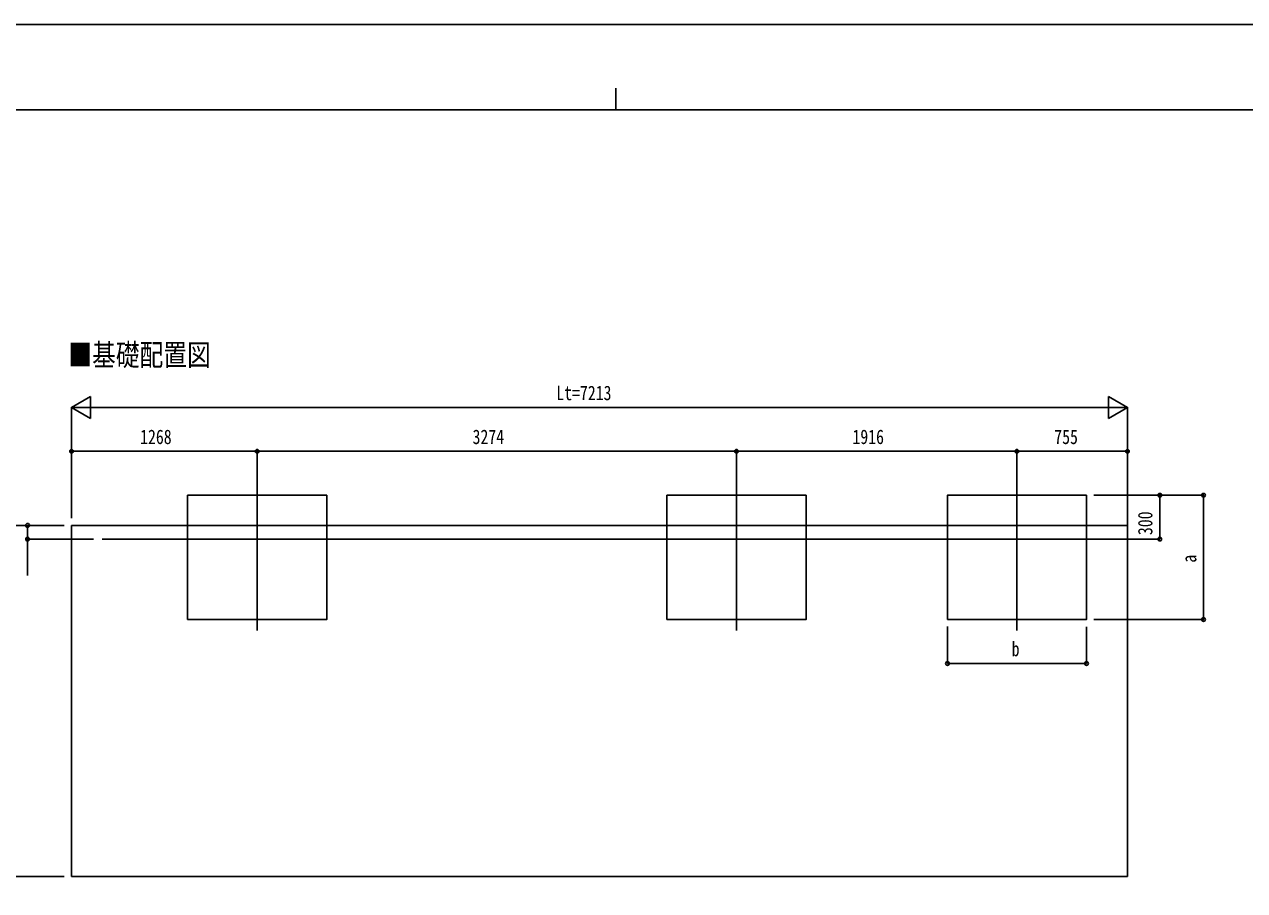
# Model space of a CAD drawing. Units: millimetres, scale not verified. Extents: x -12615 to 12615, y -8910 to 8910.
# Drawn here: x -4056 to 4280, y 2990 to 8910 of the extents above; entities that cross this region are included whole.
import ezdxf
from ezdxf.enums import TextEntityAlignment as Align

# ---------------------------------------------------------------- set-up
doc = ezdxf.new("R2010")
doc.units = ezdxf.units.MM
doc.header["$LTSCALE"] = 50
for name, color, linetype in [('0-2_USER1', 3, 'Continuous'), ('0-3_YKK_12', 2, 'Continuous'), ('0-5_YKK_A1', 4, 'Continuous'), ('0-6_YKK_D', 6, 'Continuous'), ('0-7_YKK_ZWAK', 7, 'Continuous')]:
    doc.layers.add(name, color=color, linetype=linetype)
doc.styles.add('ＭＳ ゴシック', font='')
doc.styles.get('ＭＳ ゴシック').set_extended_font_data('MS Gothic')

msp = doc.modelspace()

# ---------------------------------------------------------------- linework, layer by layer
at = {"layer": '0-3_YKK_12'}
for p, q in [((-2465.58, 5773.26), (-2465.58, 4766.61)), ((808.42, 5773.26), (808.42, 4766.61)), ((2724.42, 5773.26), (2724.42, 4766.61)), ((-3524.25, 5392), (3304.42, 5392))]:
    msp.add_line(p, q, dxfattribs=at)
at = {"layer": '0-5_YKK_A1'}
for p, q in [((-3733.58, 5486), (3479.42, 5486)), ((-3733.58, 5486), (-3733.58, 3086)), ((3479.42, 5486), (3479.42, 3086)), ((3479.42, 3086), (-3733.58, 3086))]:
    msp.add_line(p, q, dxfattribs=at)
for points in [[(-2940.38, 4842), (-1990.38, 4842), (-1990.38, 5692), (-2940.38, 5692)], [(333.62, 4842), (1283.62, 4842), (1283.62, 5692), (333.62, 5692)], [(2249.62, 4842), (3199.62, 4842), (3199.62, 5692), (2249.62, 5692)]]:
    msp.add_lwpolyline(points, close=True, dxfattribs=at)
at = {"layer": '0-6_YKK_D'}
for p, q in [((-3733.58, 6292), (-3603.68, 6367)), ((-3603.68, 6217), (-3603.68, 6367)), ((3479.42, 6292), (3349.51, 6367)), ((3349.51, 6367), (3349.51, 6217)), ((-3733.58, 5536), (-3733.58, 6293)), ((-3733.58, 6292), (-3603.68, 6217)), ((-3733.58, 6292), (-3473.77, 6292)), ((-3583.58, 6292), (3329.42, 6292)), ((3479.42, 6292), (3219.61, 6292)), ((3479.42, 6292), (3349.51, 6217)), ((3479.42, 5487), (3479.42, 6293)), ((-3733.58, 5537), (-3733.58, 5993)), ((-2465.58, 5992), (-3733.58, 5992)), ((-2465.58, 5775.26), (-2465.58, 5993)), ((-2465.58, 5774.26), (-2465.58, 5993)), ((-2465.58, 5992), (808.42, 5992)), ((808.42, 5775.26), (808.42, 5993)), ((808.42, 5774.26), (808.42, 5993)), ((808.42, 5992), (2724.42, 5992)), ((2724.42, 5774.26), (2724.42, 5993)), ((2724.42, 5775.26), (2724.42, 5993)), ((2724.42, 5992), (3479.42, 5992)), ((3479.42, 5488), (3479.42, 5993)), ((3249.62, 5692), (4000.62, 5692)), ((3250.62, 5692), (3700.62, 5692)), ((3699.62, 5392), (3699.62, 5692)), ((3999.62, 4842), (3999.62, 5692)), ((-3783.58, 5486), (-4334.58, 5486)), ((-3783.58, 5486), (-4034.58, 5486)), ((-3582.89, 5392), (-4034.58, 5392)), ((3305.42, 5392), (3700.62, 5392)), ((3249.62, 4842), (4000.62, 4842)), ((2249.62, 4794.91), (2249.62, 4541)), ((3199.62, 4792.98), (3199.62, 4541)), ((2249.62, 4542), (3199.62, 4542)), ((-3783.58, 3086), (-4334.58, 3086))]:
    msp.add_line(p, q, dxfattribs=at)
msp.add_lwpolyline([(-4033.58, 5486), (-4033.58, 5392), (-4033.58, 5142.6)], dxfattribs=at)
for centre in [(-3733.58, 5992), (-2465.58, 5992), (-2465.58, 5992), (808.42, 5992), (808.42, 5992), (2724.42, 5992), (2724.42, 5992), (3479.42, 5992), (3699.62, 5692), (3999.62, 5692), (-4033.58, 5486), (-4033.58, 5392), (3699.62, 5392), (3999.62, 4842), (2249.62, 4542), (3199.62, 4542)]:
    msp.add_circle(centre, 12.75, dxfattribs=at)
at = {"layer": '0-7_YKK_ZWAK'}
for p, q in [((-14.94, 8475), (-14.94, 8325)), ((11685.06, 8325), (-11714.94, 8325))]:
    msp.add_line(p, q, dxfattribs=at)
msp.add_lwpolyline([(-12615, -8910), (12615, -8910), (12615, 8910), (-12615, 8910)], close=True, dxfattribs=at)

# ---------------------------------------------------------------- texts
at = {"layer": '0-2_USER1', "style": 'ＭＳ ゴシック', "width": 0.8}
msp.add_text('■基礎配置図', height=148.5, dxfattribs=at).set_placement((-3755.18, 6532.5), align=Align.BOTTOM_LEFT)
at = {"layer": '0-6_YKK_D', "style": 'ＭＳ ゴシック', "width": 0.8}
for s, p in [('Lt=7213', (-422.28, 6312)), ('1268', (-3265.18, 6012)), ('3274', (-994.18, 6012)), ('1916', (1600.82, 6012)), ('755', (2979.52, 6012)), ('b', (2688.62, 4562))]:
    msp.add_text(s, height=98.97, dxfattribs=at).set_placement(p, align=Align.BOTTOM_LEFT)
for s, p in [('300', (3679.62, 5419.6)), ('a', (3979.62, 5231))]:
    msp.add_text(s, height=98.97, rotation=90, dxfattribs=at).set_placement(p, align=Align.BOTTOM_LEFT)

doc.saveas('drawing.dxf')
